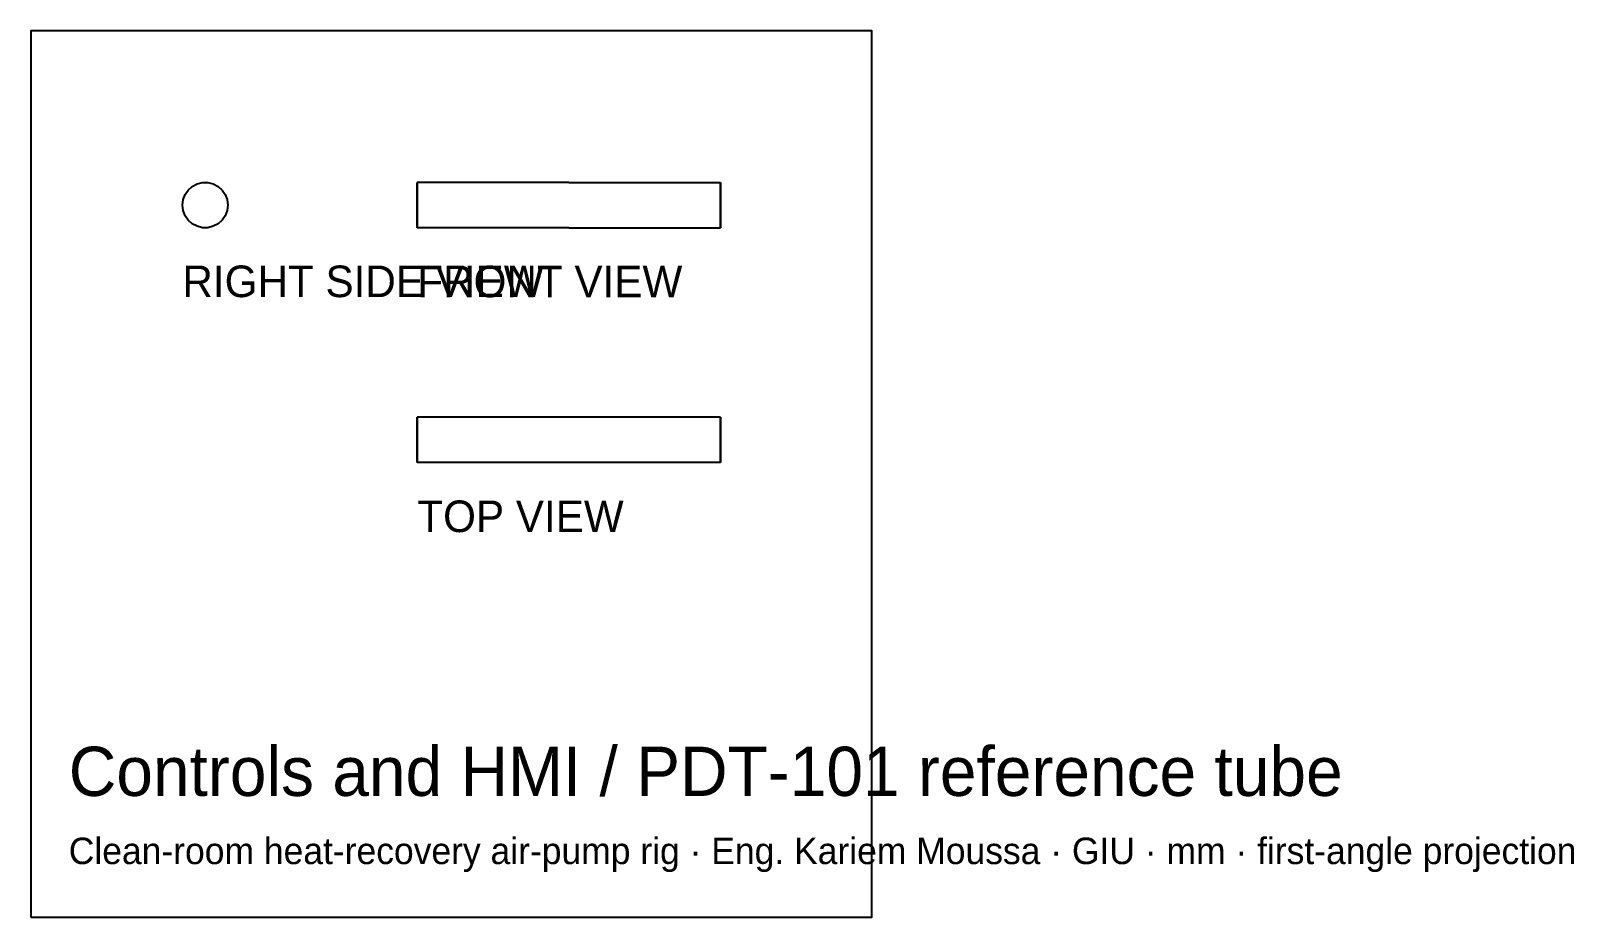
# Model space of a CAD drawing. Header units: millimetres. Extents: x -48 to 75, y 252 to 322.
import ezdxf

# ---------------------------------------------------------------- set-up
doc = ezdxf.new("R2010")
doc.units = ezdxf.units.MM
for name, color, linetype in [('BORDER', 7, 'Continuous'), ('HIDDEN', 8, 'Continuous'), ('TEXT', 5, 'Continuous'), ('VISIBLE', 7, 'Continuous')]:
    doc.layers.add(name, color=color, linetype=linetype)

msp = doc.modelspace()

# ---------------------------------------------------------------- linework, layer by layer
at = {"layer": 'BORDER'}
msp.add_lwpolyline([(-47.6, 251.6), (19, 251.6), (19, 321.8), (-47.6, 321.8)], close=True, dxfattribs=at)
at = {"layer": 'HIDDEN'}
for points in [[(-35.39, 308.84), (-35.15, 309.19)], [(-35.15, 309.19), (-34.82, 309.48)], [(-34.82, 309.48), (-34.44, 309.68)], [(-34.44, 309.68), (-34.02, 309.79)], [(-34.02, 309.79), (-33.58, 309.79)], [(-33.58, 309.79), (-33.16, 309.68)], [(-33.16, 309.68), (-32.78, 309.48)], [(-32.78, 309.48), (-32.45, 309.19)], [(-32.45, 309.19), (-32.21, 308.84)], [(-17, 309.8), (-17, 309.79)], [(-17, 309.79), (-17, 309.68)], [(-17, 309.68), (-17, 309.48)], [(-17, 309.48), (-17, 309.19)], [(-17, 309.19), (-17, 308.84)], [(7, 309.8), (7, 309.79)], [(7, 309.79), (7, 309.68)], [(7, 309.68), (7, 309.48)], [(7, 309.48), (7, 309.19)], [(7, 309.19), (7, 308.84)], [(-35.6, 308), (-35.55, 308.43)], [(-35.55, 307.57), (-35.6, 308)], [(-35.55, 308.43), (-35.39, 308.84)], [(-32.21, 308.84), (-32.05, 308.43)], [(-32.05, 308.43), (-32, 308)], [(-32, 308), (-32.05, 307.57)], [(-17, 308.84), (-17, 308.43)], [(-17, 308.43), (-17, 308)], [(-17, 308), (-17, 307.57)], [(7, 308.84), (7, 308.43)], [(7, 308.43), (7, 308)], [(7, 308), (7, 307.57)], [(-35.39, 307.16), (-35.55, 307.57)], [(-35.15, 306.81), (-35.39, 307.16)], [(-34.82, 306.52), (-35.15, 306.81)], [(-32.45, 306.81), (-32.78, 306.52)], [(-32.21, 307.16), (-32.45, 306.81)], [(-32.05, 307.57), (-32.21, 307.16)], [(-17, 307.57), (-17, 307.16)], [(-17, 307.16), (-17, 306.81)], [(-17, 306.81), (-17, 306.52)], [(7, 307.57), (7, 307.16)], [(7, 307.16), (7, 306.81)], [(7, 306.81), (7, 306.52)], [(-34.44, 306.32), (-34.82, 306.52)], [(-34.02, 306.21), (-34.44, 306.32)], [(-33.58, 306.21), (-34.02, 306.21)], [(-33.16, 306.32), (-33.58, 306.21)], [(-32.78, 306.52), (-33.16, 306.32)], [(-17, 306.52), (-17, 306.32)], [(-17, 306.32), (-17, 306.21)], [(-17, 306.21), (-17, 306.2)], [(7, 306.52), (7, 306.32)], [(7, 306.32), (7, 306.21)], [(7, 306.21), (7, 306.2)], [(-17, 291.2), (-17, 291.15)], [(-17, 291.15), (-17, 290.99)], [(-17, 290.99), (-17, 290.75)], [(7, 291.2), (7, 291.15)], [(7, 291.15), (7, 290.99)], [(7, 290.99), (7, 290.75)], [(-17, 290.75), (-17, 290.42)], [(-17, 290.42), (-17, 290.04)], [(-17, 290.04), (-17, 289.62)], [(7, 290.75), (7, 290.42)], [(7, 290.42), (7, 290.04)], [(7, 290.04), (7, 289.62)], [(-17, 289.62), (-17, 289.18)], [(-17, 289.18), (-17, 288.76)], [(-17, 288.76), (-17, 288.38)], [(7, 289.62), (7, 289.18)], [(7, 289.18), (7, 288.76)], [(7, 288.76), (7, 288.38)], [(-17, 288.38), (-17, 288.05)], [(-17, 288.05), (-17, 287.81)], [(-17, 287.81), (-17, 287.65)], [(-17, 287.65), (-17, 287.6)], [(7, 288.38), (7, 288.05)], [(7, 288.05), (7, 287.81)], [(7, 287.81), (7, 287.65)], [(7, 287.65), (7, 287.6)]]:
    msp.add_lwpolyline(points, dxfattribs=at)
at = {"layer": 'VISIBLE'}
for points in [[(-35.39, 308.84), (-35.15, 309.19)], [(-35.15, 309.19), (-34.82, 309.48)], [(-34.82, 309.48), (-34.44, 309.68)], [(-34.44, 309.68), (-34.02, 309.79)], [(-34.02, 309.79), (-33.58, 309.79)], [(-33.58, 309.79), (-33.16, 309.68)], [(-33.16, 309.68), (-32.78, 309.48)], [(-32.78, 309.48), (-32.45, 309.19)], [(-32.45, 309.19), (-32.21, 308.84)], [(-17, 309.79), (-17, 309.8)], [(-5, 309.8), (-17, 309.8)], [(-17, 309.68), (-17, 309.79)], [(-17, 309.48), (-17, 309.68)], [(-17, 309.19), (-17, 309.48)], [(-17, 308.84), (-17, 309.19)], [(-5, 309.8), (7, 309.8)], [(7, 309.79), (7, 309.8)], [(7, 309.68), (7, 309.79)], [(7, 309.48), (7, 309.68)], [(7, 309.19), (7, 309.48)], [(7, 308.84), (7, 309.19)], [(-35.6, 308), (-35.55, 308.43)], [(-35.55, 307.57), (-35.6, 308)], [(-35.55, 308.43), (-35.39, 308.84)], [(-32.21, 308.84), (-32.05, 308.43)], [(-32.05, 308.43), (-32, 308)], [(-32, 308), (-32.05, 307.57)], [(-17, 308.43), (-17, 308.84)], [(-17, 308), (-17, 308.43)], [(-17, 307.57), (-17, 308)], [(7, 308.43), (7, 308.84)], [(7, 308), (7, 308.43)], [(7, 307.57), (7, 308)], [(-35.39, 307.16), (-35.55, 307.57)], [(-35.15, 306.81), (-35.39, 307.16)], [(-34.82, 306.52), (-35.15, 306.81)], [(-32.45, 306.81), (-32.78, 306.52)], [(-32.21, 307.16), (-32.45, 306.81)], [(-32.05, 307.57), (-32.21, 307.16)], [(-17, 307.16), (-17, 307.57)], [(-17, 306.81), (-17, 307.16)], [(-17, 306.52), (-17, 306.81)], [(7, 307.16), (7, 307.57)], [(7, 306.81), (7, 307.16)], [(7, 306.52), (7, 306.81)], [(-34.44, 306.32), (-34.82, 306.52)], [(-34.02, 306.21), (-34.44, 306.32)], [(-33.58, 306.21), (-34.02, 306.21)], [(-33.16, 306.32), (-33.58, 306.21)], [(-32.78, 306.52), (-33.16, 306.32)], [(-17, 306.32), (-17, 306.52)], [(-17, 306.21), (-17, 306.32)], [(-17, 306.2), (-17, 306.21)], [(-5, 306.2), (-17, 306.2)], [(-5, 306.2), (7, 306.2)], [(7, 306.32), (7, 306.52)], [(7, 306.21), (7, 306.32)], [(7, 306.2), (7, 306.21)], [(-17, 291.15), (-17, 291.2)], [(7, 291.2), (-17, 291.2)], [(-17, 290.99), (-17, 291.15)], [(-17, 290.75), (-17, 290.99)], [(7, 291.15), (7, 291.2)], [(7, 290.99), (7, 291.15)], [(7, 290.75), (7, 290.99)], [(-17, 290.42), (-17, 290.75)], [(-17, 290.04), (-17, 290.42)], [(-17, 289.62), (-17, 290.04)], [(7, 290.42), (7, 290.75)], [(7, 290.04), (7, 290.42)], [(7, 289.62), (7, 290.04)], [(-17, 289.18), (-17, 289.62)], [(-17, 288.76), (-17, 289.18)], [(-17, 288.38), (-17, 288.76)], [(7, 289.18), (7, 289.62)], [(7, 288.76), (7, 289.18)], [(7, 288.38), (7, 288.76)], [(-17, 288.05), (-17, 288.38)], [(-17, 287.81), (-17, 288.05)], [(-17, 287.65), (-17, 287.81)], [(-17, 287.6), (-17, 287.65)], [(7, 287.6), (-17, 287.6)], [(7, 288.05), (7, 288.38)], [(7, 287.81), (7, 288.05)], [(7, 287.65), (7, 287.81)], [(7, 287.6), (7, 287.65)]]:
    msp.add_lwpolyline(points, dxfattribs=at)

# ---------------------------------------------------------------- texts
at = {"layer": 'TEXT'}
for s, height, p in [('RIGHT SIDE VIEW', 2.5, (-35.6, 300.71)), ('FRONT VIEW', 2.5, (-17, 300.7)), ('TOP VIEW', 2.5, (-17, 282.1)), ('Controls and HMI / PDT-101 reference tube', 3.9, (-44.6, 261.2)), ('Clean-room heat-recovery air-pump rig · Eng. Kariem Moussa · GIU · mm · first-angle projection', 2.1, (-44.6, 255.8))]:
    msp.add_text(s, height=height, dxfattribs=at).set_placement(p)

doc.saveas('drawing.dxf')
